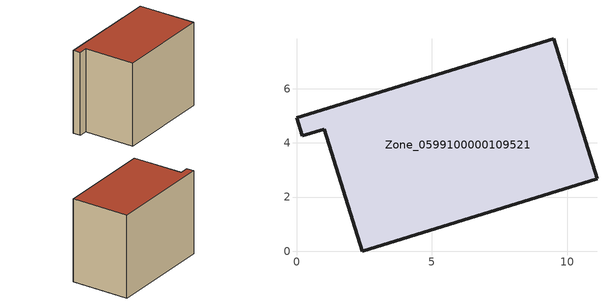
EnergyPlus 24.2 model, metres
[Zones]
Zone_0599100000109521
 floor ground (C_G): 0,4.92 9.49,7.84 11.09,2.68 2.43,0 1.02,4.51 0.21,4.26 z0
 wall outside (C_F): 9.49,7.84 0,4.92 0.21,4.26 1.02,4.51 2.43,0 11.09,2.68 9.49,7.84 z0:7.77
 roof outside (C_R): 11.09,2.68 9.49,7.84 0,4.92 0.21,4.26 1.02,4.51 2.43,0 z7.77
[BUILDING]
Pand.0599100000109521: North Axis=0; Terrain=City; Loads Convergence Tolerance Value=0.04; Temperature Convergence Tolerance Value=0.4; Solar Distribution=FullExterior; Maximum Number of Warmup Days=25; Minimum Number of Warmup Days=1
[Site:Location]
Rotterdam.The.Hague.AP_ZH_NLD Design_Conditions: Latitude=51.96; Longitude=4.45; Time Zone=1; Elevation=-4.5
[SITE:GROUNDTEMPERATURE:BUILDINGSURFACE]
18, 18, 18, 18, 18, 18, 18, 18, 18, 18, 18, 18
[MATERIAL] Thermal Absorptance=0.9; Solar Absorptance=0.7; Visible Absorptance=0.7
Name | Roughness | Thickness | Conductivity | Density | Specific Heat
G.TI.1975-1991 | MediumSmooth | 0.15 | 0.288461 | 540 | 1210
F.TI.1975-1991 | Rough | 0.3 | 0.230769 | 1920 | 840
R.TI.1975-1991 | MediumRough | 0.2 | 0.153846 | 1500 | 1000
[CONSTRUCTION]
C_G: G.TI.1975-1991
C_F: F.TI.1975-1991
C_R: R.TI.1975-1991
[ZONE]
Zone_0599100000109521: Type=1; Multiplier=1; Ceiling Height=Autocalculate; Volume=Autocalculate; Floor Area=autocalculate; Part of Total Floor Area=Yes
[ZONEINFILTRATION:DESIGNFLOWRATE]
Infil_Zone_0599100000109521: Zone or ZoneList or Space or SpaceList=Zone_0599100000109521; Schedule=AlwaysOn; Design Flow Rate Calculation Method=Flow/Area; Flow Rate per Floor Area=0.003; Constant Term Coefficient=1; Temperature Term Coefficient=0; Velocity Term Coefficient=0; Velocity Squared Term Coefficient=0
[HVACTEMPLATE:ZONE:IDEALLOADSAIRSYSTEM]
Zone_0599100000109521: Maximum Heating Supply Air Temperature=50; Minimum Cooling Supply Air Temperature=13; Maximum Heating Supply Air Humidity Ratio=0.0156; Minimum Cooling Supply Air Humidity Ratio=0.0077; Heating Limit=NoLimit; Cooling Limit=NoLimit; Dehumidification Control Type=ConstantSensibleHeatRatio; Cooling Sensible Heat Ratio=0.7; Dehumidification Setpoint=60; Humidification Control Type=None; Humidification Setpoint=30; Outdoor Air Method=None; Outdoor Air Flow Rate per Person=0.00944; Outdoor Air Flow Rate per Zone Floor Area=0; Outdoor Air Flow Rate per Zone=0; Demand Controlled Ventilation Type=None; Outdoor Air Economizer Type=NoEconomizer; Heat Recovery Type=None; Sensible Heat Recovery Effectiveness=0.7; Latent Heat Recovery Effectiveness=0.65
[ZONECONTROL:THERMOSTAT]
ThermostatControl_Zone_0599100000109521: Zone or ZoneList=Zone_0599100000109521; Control Type Schedule=DualSetpointControlType; Control 1=Thermostat_Zone_0599100000109521; Temperature Difference Between Cutout And Setpoint=0
[THERMOSTATSETPOINT:DUALSETPOINT]
Thermostat_Zone_0599100000109521: Heating Setpoint Temperature Schedule=HeatingSetpoint_Zone_0599100000109521; Cooling Setpoint Temperature Schedule=CoolingSetpoint_Zone_0599100000109521
[SCHEDULE:COMPACT]
HeatingSetpoint_Zone_0599100000109521: Through: 12/31, For: AllDays, Until: 24:00, 21
CoolingSetpoint_Zone_0599100000109521: Through: 12/31, For: AllDays, Until: 24:00, 24
DualSetpointControlType: Through: 12/31, For: AllDays, Until: 24:00, 4
AlwaysOn: Through: 12/31, For: AllDays, Until: 24:00, 1
